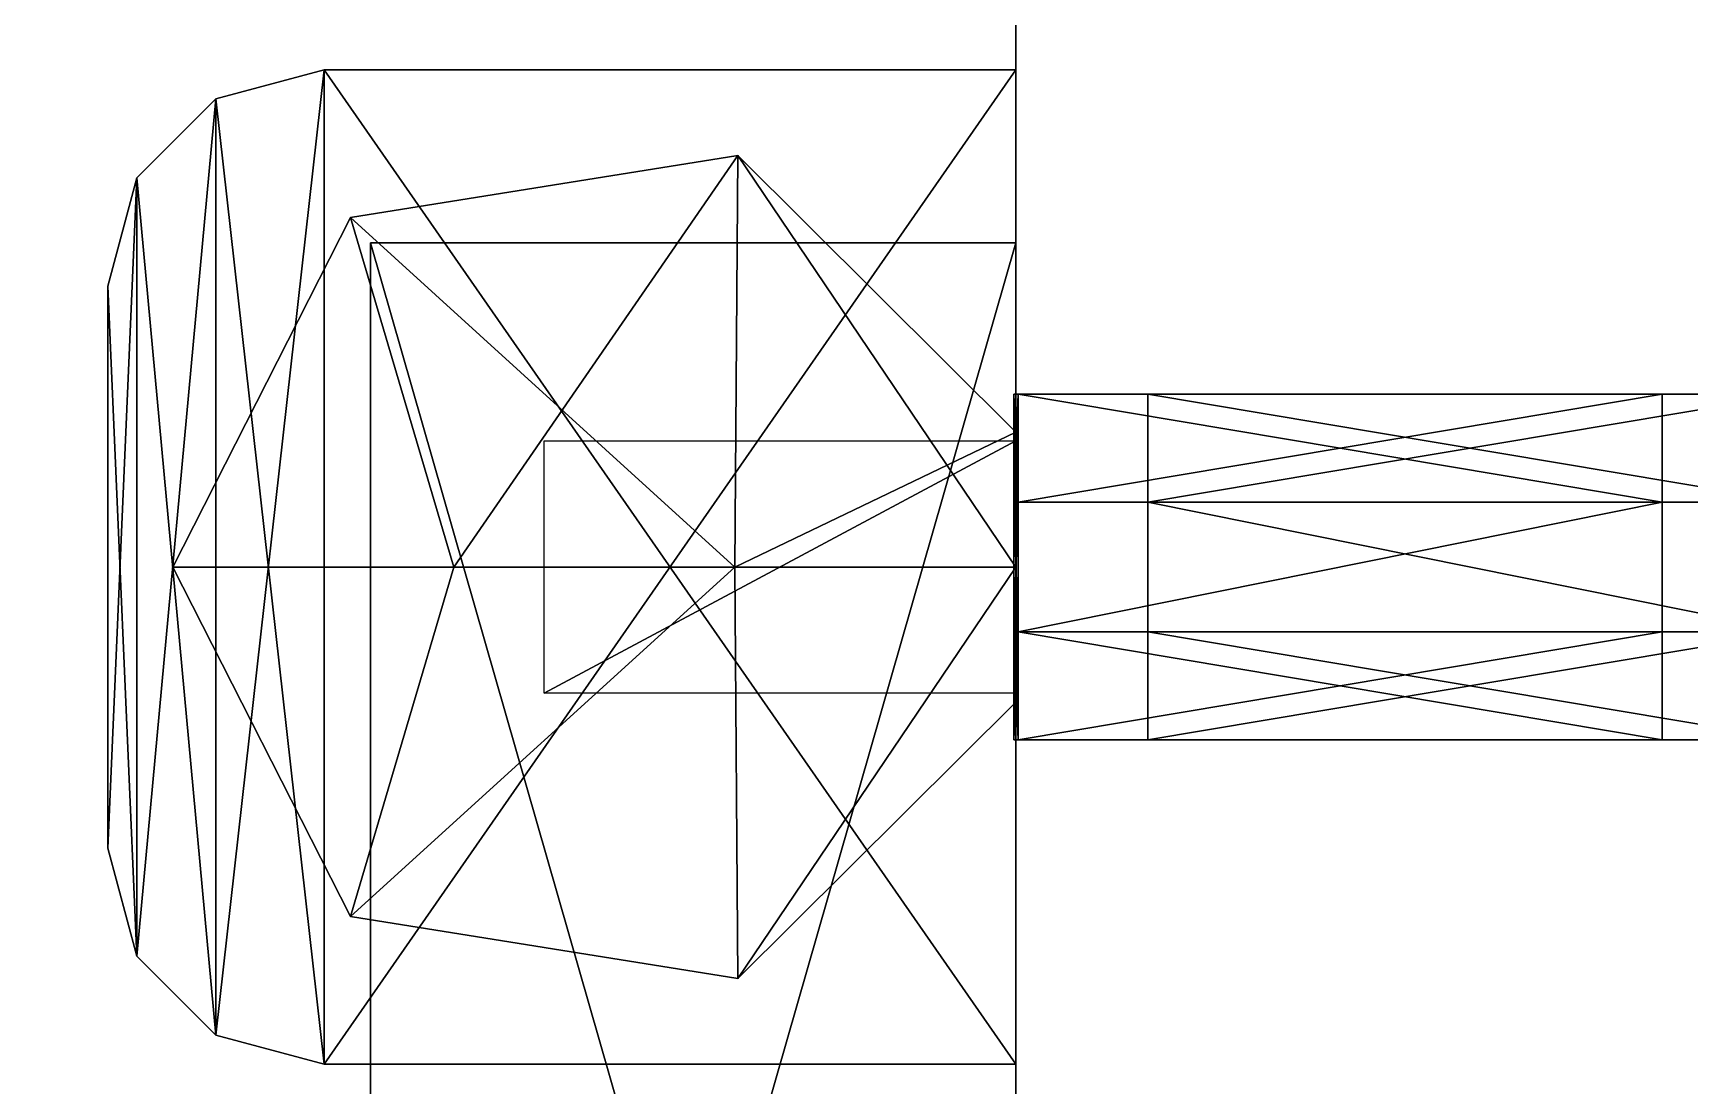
# Model space of a CAD drawing. Extents: x -100 to 4856, y -100 to 4830.
# Drawn here: x 1267.27 to 1305.59, y 4365 to 4389.35 of the extents above; entities that cross this region are included whole.
import ezdxf

# ---------------------------------------------------------------- set-up
doc = ezdxf.new("R2010")
doc.units = 0
for name, color, linetype in [('LAYER0', 7, 'CONTINUOUS'), ('LAYER755', 7, 'CONTINUOUS'), ('LAYER756', 7, 'CONTINUOUS'), ('LAYER762', 7, 'CONTINUOUS'), ('LAYER769', 253, 'CONTINUOUS'), ('LAYER771', 253, 'CONTINUOUS'), ('LAYER773', 7, 'CONTINUOUS'), ('LAYER778', 7, 'CONTINUOUS'), ('LAYER779', 254, 'CONTINUOUS'), ('LAYER787', 7, 'CONTINUOUS'), ('LAYER792', 7, 'CONTINUOUS'), ('LAYER793', 254, 'CONTINUOUS'), ('LAYER803', 254, 'CONTINUOUS'), ('LAYER817', 254, 'CONTINUOUS'), ('LAYER87', 9, 'CONTINUOUS')]:
    doc.layers.add(name, color=color, linetype=linetype)

msp = doc.modelspace()

# ---------------------------------------------------------------- linework, layer by layer
at = {"layer": 'LAYER0', "invisible_edges": 1}
for points in [[(4856, 4830, -5), (-100, -100, -5), (-100, 4830, -5), (4856, 4830, -5)], [(-100, -100, -5), (4856, 4830, -5), (4856, -100, -5), (-100, -100, -5)], [(4856, -100), (-100, 4830), (-100, -100), (4856, -100)], [(-100, 4830), (4856, -100), (4856, 4830), (-100, 4830)]]:
    msp.add_3dface(points, dxfattribs=at)
at = {"layer": 'LAYER755', "invisible_edges": 1}
for points in [[(1290, 4710, 99), (1308, 4320, 99), (1290, 4320, 99), (1290, 4710, 99)], [(1308, 4320, 99), (1290, 4710, 99), (1308, 4710, 99), (1308, 4320, 99)], [(1308, 4710, 755), (1290, 4320, 755), (1308, 4320, 755), (1308, 4710, 755)], [(1290, 4320, 755), (1308, 4710, 755), (1290, 4710, 755), (1290, 4320, 755)], [(1290, 4320, 755), (1290, 4710, 99), (1290, 4320, 99), (1290, 4320, 755)], [(1290, 4710, 99), (1290, 4320, 755), (1290, 4710, 755), (1290, 4710, 99)]]:
    msp.add_3dface(points, dxfattribs=at)
at = {"layer": 'LAYER756', "invisible_edges": 1}
for points in [[(2150, 4710, 81), (626, 4320, 81), (626, 4710, 81), (2150, 4710, 81)], [(626, 4320, 81), (2150, 4710, 81), (2150, 4320, 81), (626, 4320, 81)], [(2150, 4320, 99), (626, 4710, 99), (626, 4320, 99), (2150, 4320, 99)], [(626, 4710, 99), (2150, 4320, 99), (2150, 4710, 99), (626, 4710, 99)]]:
    msp.add_3dface(points, dxfattribs=at)
at = {"layer": 'LAYER762', "invisible_edges": 1}
for points in [[(1290, 4401, 736.5), (626, 4321, 736.5), (626, 4401, 736.5), (1290, 4401, 736.5)], [(626, 4321, 736.5), (1290, 4401, 736.5), (1290, 4321, 736.5), (626, 4321, 736.5)], [(1290, 4321, 754.5), (626, 4401, 754.5), (626, 4321, 754.5), (1290, 4321, 754.5)], [(626, 4401, 754.5), (1290, 4321, 754.5), (1290, 4401, 754.5), (626, 4401, 754.5)], [(1290, 4401, 736.5), (1290, 4321, 754.5), (1290, 4321, 736.5), (1290, 4401, 736.5)], [(1290, 4321, 754.5), (1290, 4401, 736.5), (1290, 4401, 754.5), (1290, 4321, 754.5)]]:
    msp.add_3dface(points, dxfattribs=at)
at = {"layer": 'LAYER769'}
for points in [[(1290, 4332.5, 176.2174), (1275.078, 4332.5, 176.2174), (1290, 4384.5, 176.2174), (1290, 4332.5, 176.2174)], [(1290, 4384.5, 176.2174), (1275.078, 4332.5, 176.2174), (1275.078, 4384.5, 176.2174), (1290, 4384.5, 176.2174)], [(1290, 4384.5, 176.2174), (1275.078, 4384.5, 176.2174), (1290, 4384.5, 189.7826), (1290, 4384.5, 176.2174)], [(1290, 4384.5, 189.7826), (1275.078, 4384.5, 176.2174), (1275.078, 4384.5, 189.7826), (1290, 4384.5, 189.7826)], [(1290, 4384.5, 189.7826), (1275.078, 4384.5, 189.7826), (1290, 4332.5, 189.7826), (1290, 4384.5, 189.7826)], [(1290, 4332.5, 189.7826), (1275.078, 4384.5, 189.7826), (1275.078, 4332.5, 189.7826), (1290, 4332.5, 189.7826)], [(1275.078, 4332.5, 176.2174), (1275.078, 4332.5, 189.7826), (1275.078, 4384.5, 176.2174), (1275.078, 4332.5, 176.2174)], [(1275.078, 4384.5, 176.2174), (1275.078, 4332.5, 189.7826), (1275.078, 4384.5, 189.7826), (1275.078, 4384.5, 176.2174)]]:
    msp.add_3dface(points, dxfattribs=at)
at = {"layer": 'LAYER771'}
for points in [[(1290, 4332.5, 645.2174), (1275.078, 4332.5, 645.2174), (1290, 4384.5, 645.2174), (1290, 4332.5, 645.2174)], [(1290, 4384.5, 645.2174), (1275.078, 4332.5, 645.2174), (1275.078, 4384.5, 645.2174), (1290, 4384.5, 645.2174)], [(1290, 4384.5, 645.2174), (1275.078, 4384.5, 645.2174), (1290, 4384.5, 658.7826), (1290, 4384.5, 645.2174)], [(1290, 4384.5, 658.7826), (1275.078, 4384.5, 645.2174), (1275.078, 4384.5, 658.7826), (1290, 4384.5, 658.7826)], [(1290, 4384.5, 658.7826), (1275.078, 4384.5, 658.7826), (1290, 4332.5, 658.7826), (1290, 4384.5, 658.7826)], [(1290, 4332.5, 658.7826), (1275.078, 4384.5, 658.7826), (1275.078, 4332.5, 658.7826), (1290, 4332.5, 658.7826)], [(1275.078, 4332.5, 645.2174), (1275.078, 4332.5, 658.7826), (1275.078, 4384.5, 645.2174), (1275.078, 4332.5, 645.2174)], [(1275.078, 4384.5, 645.2174), (1275.078, 4332.5, 658.7826), (1275.078, 4384.5, 658.7826), (1275.078, 4384.5, 645.2174)]]:
    msp.add_3dface(points, dxfattribs=at)
at = {"layer": 'LAYER773', "invisible_edges": 1}
for points in [[(626, 4685.4, 535), (1290, 4340, 535), (1290, 4685.4, 535), (626, 4685.4, 535)], [(1290, 4340, 535), (626, 4685.4, 535), (626, 4340, 535), (1290, 4340, 535)], [(626, 4340, 517), (1290, 4685.4, 517), (1290, 4340, 517), (626, 4340, 517)], [(1290, 4685.4, 517), (626, 4340, 517), (626, 4685.4, 517), (1290, 4685.4, 517)], [(1290, 4685.4, 517), (1290, 4340, 535), (1290, 4340, 517), (1290, 4685.4, 517)], [(1290, 4340, 535), (1290, 4685.4, 517), (1290, 4685.4, 535), (1290, 4340, 535)]]:
    msp.add_3dface(points, dxfattribs=at)
at = {"layer": 'LAYER778'}
for points in [[(1271.5, 4387.83, 517), (1274, 4388.5, 517), (1271.5, 4387.83, 515.01), (1271.5, 4387.83, 517)], [(1271.5, 4387.83, 515.01), (1274, 4388.5, 517), (1274, 4388.5, 515.01), (1271.5, 4387.83, 515.01)], [(1274, 4365.5, 515.01), (1271.5, 4387.83, 515.01), (1274, 4388.5, 515.01), (1274, 4365.5, 515.01)], [(1271.5, 4387.83, 517), (1274, 4365.5, 517), (1274, 4388.5, 517), (1271.5, 4387.83, 517)], [(1274, 4365.5, 515.01), (1274, 4388.5, 515.01), (1271.5, 4366.17, 515.01), (1274, 4365.5, 515.01)], [(1271.5, 4366.17, 515.01), (1274, 4388.5, 515.01), (1271.5, 4387.83, 515.01), (1271.5, 4366.17, 515.01)], [(1274, 4365.5, 517), (1274, 4388.5, 517), (1271.5, 4366.17, 517), (1274, 4365.5, 517)], [(1271.5, 4366.17, 517), (1274, 4388.5, 517), (1271.5, 4387.83, 517), (1271.5, 4366.17, 517)], [(1271.5, 4387.83, 515.01), (1271.5, 4387.83, 517), (1274, 4388.5, 515.01), (1271.5, 4387.83, 515.01)], [(1274, 4388.5, 515.01), (1271.5, 4387.83, 517), (1274, 4388.5, 517), (1274, 4388.5, 515.01)], [(1290, 4365.5, 515.01), (1274, 4365.5, 515.01), (1290, 4388.5, 515.01), (1290, 4365.5, 515.01)], [(1290, 4388.5, 515.01), (1274, 4365.5, 515.01), (1274, 4388.5, 515.01), (1290, 4388.5, 515.01)], [(1290, 4365.5, 517), (1274, 4365.5, 517), (1290, 4388.5, 517), (1290, 4365.5, 517)], [(1290, 4388.5, 517), (1274, 4365.5, 517), (1274, 4388.5, 517), (1290, 4388.5, 517)], [(1274, 4388.5, 515.01), (1290, 4388.5, 515.01), (1274, 4388.5, 517), (1274, 4388.5, 515.01)], [(1274, 4388.5, 517), (1290, 4388.5, 515.01), (1290, 4388.5, 517), (1274, 4388.5, 517)], [(1274, 4388.5, 515.01), (1290, 4388.5, 515.01), (1274, 4365.5, 515.01), (1274, 4388.5, 515.01)], [(1274, 4365.5, 515.01), (1290, 4388.5, 515.01), (1290, 4365.5, 515.01), (1274, 4365.5, 515.01)], [(1274, 4388.5, 515.01), (1274, 4388.5, 517), (1290, 4388.5, 515.01), (1274, 4388.5, 515.01)], [(1290, 4388.5, 515.01), (1274, 4388.5, 517), (1290, 4388.5, 517), (1290, 4388.5, 515.01)], [(1274, 4365.5, 517), (1290, 4365.5, 517), (1274, 4388.5, 517), (1274, 4365.5, 517)], [(1274, 4388.5, 517), (1290, 4365.5, 517), (1290, 4388.5, 517), (1274, 4388.5, 517)], [(1290, 4388.5, 515.01), (1290, 4388.5, 517), (1290, 4365.5, 515.01), (1290, 4388.5, 515.01)], [(1290, 4365.5, 515.01), (1290, 4388.5, 517), (1290, 4365.5, 517), (1290, 4365.5, 515.01)], [(1290, 4365.5, 515.01), (1290, 4365.5, 517), (1290, 4388.5, 515.01), (1290, 4365.5, 515.01)], [(1290, 4388.5, 515.01), (1290, 4365.5, 517), (1290, 4388.5, 517), (1290, 4388.5, 515.01)], [(1269.67, 4386, 517), (1271.5, 4387.83, 517), (1269.67, 4386, 515.01), (1269.67, 4386, 517)], [(1269.67, 4386, 515.01), (1271.5, 4387.83, 517), (1271.5, 4387.83, 515.01), (1269.67, 4386, 515.01)], [(1269.67, 4386, 515.01), (1271.5, 4387.83, 515.01), (1269.67, 4368, 515.01), (1269.67, 4386, 515.01)], [(1269.67, 4368, 515.01), (1271.5, 4387.83, 515.01), (1271.5, 4366.17, 515.01), (1269.67, 4368, 515.01)], [(1269.67, 4386, 517), (1271.5, 4366.17, 517), (1271.5, 4387.83, 517), (1269.67, 4386, 517)], [(1271.5, 4366.17, 515.01), (1271.5, 4387.83, 515.01), (1269.67, 4368, 515.01), (1271.5, 4366.17, 515.01)], [(1269.67, 4368, 515.01), (1271.5, 4387.83, 515.01), (1269.67, 4386, 515.01), (1269.67, 4368, 515.01)], [(1271.5, 4366.17, 517), (1271.5, 4387.83, 517), (1269.67, 4368, 517), (1271.5, 4366.17, 517)], [(1269.67, 4368, 517), (1271.5, 4387.83, 517), (1269.67, 4386, 517), (1269.67, 4368, 517)], [(1269.67, 4386, 515.01), (1269.67, 4386, 517), (1271.5, 4387.83, 515.01), (1269.67, 4386, 515.01)], [(1271.5, 4387.83, 515.01), (1269.67, 4386, 517), (1271.5, 4387.83, 517), (1271.5, 4387.83, 515.01)], [(1271.5, 4366.17, 515.01), (1271.5, 4387.83, 515.01), (1274, 4365.5, 515.01), (1271.5, 4366.17, 515.01)], [(1271.5, 4366.17, 517), (1274, 4365.5, 517), (1271.5, 4387.83, 517), (1271.5, 4366.17, 517)], [(1274.613, 4385.083, 531), (1277, 4377, 531), (1283.569, 4386.518, 531), (1274.613, 4385.083, 531)], [(1274.613, 4385.083, 531), (1283.569, 4386.518, 531), (1274.613, 4385.083, 517), (1274.613, 4385.083, 531)], [(1274.613, 4385.083, 517), (1283.569, 4386.518, 531), (1283.569, 4386.518, 517), (1274.613, 4385.083, 517)], [(1283.569, 4386.518, 517), (1283.569, 4386.518, 531), (1274.613, 4385.083, 517), (1283.569, 4386.518, 517)], [(1274.613, 4385.083, 517), (1283.569, 4386.518, 531), (1274.613, 4385.083, 531), (1274.613, 4385.083, 517)], [(1283.5, 4377, 531), (1274.613, 4385.083, 531), (1283.569, 4386.518, 531), (1283.5, 4377, 531)], [(1283.569, 4386.518, 531), (1277, 4377, 531), (1283.5, 4377, 531), (1283.569, 4386.518, 531)], [(1283.569, 4386.518, 531), (1283.5, 4377, 531), (1290, 4380.123, 531), (1283.569, 4386.518, 531)], [(1283.5, 4377, 531), (1283.569, 4386.518, 531), (1290, 4377, 531), (1283.5, 4377, 531)], [(1283.569, 4386.518, 531), (1290, 4380.123, 531), (1283.569, 4386.518, 517), (1283.569, 4386.518, 531)], [(1283.569, 4386.518, 517), (1290, 4380.123, 531), (1290, 4380.123, 517), (1283.569, 4386.518, 517)], [(1290, 4380.123, 517), (1290, 4380.123, 531), (1283.569, 4386.518, 517), (1290, 4380.123, 517)], [(1283.569, 4386.518, 517), (1290, 4380.123, 531), (1283.569, 4386.518, 531), (1283.569, 4386.518, 517)], [(1290, 4377, 531), (1283.569, 4386.518, 531), (1290, 4380.123, 531), (1290, 4377, 531)], [(1269, 4383.5, 517), (1269.67, 4386, 517), (1269, 4383.5, 515.01), (1269, 4383.5, 517)], [(1269, 4383.5, 515.01), (1269.67, 4386, 517), (1269.67, 4386, 515.01), (1269, 4383.5, 515.01)], [(1269, 4383.5, 515.01), (1269.67, 4386, 515.01), (1269, 4370.5, 515.01), (1269, 4383.5, 515.01)], [(1269, 4370.5, 515.01), (1269.67, 4386, 515.01), (1269.67, 4368, 515.01), (1269, 4370.5, 515.01)], [(1269, 4383.5, 517), (1269.67, 4368, 517), (1269.67, 4386, 517), (1269, 4383.5, 517)], [(1269.67, 4368, 515.01), (1269.67, 4386, 515.01), (1269, 4370.5, 515.01), (1269.67, 4368, 515.01)], [(1269, 4370.5, 515.01), (1269.67, 4386, 515.01), (1269, 4383.5, 515.01), (1269, 4370.5, 515.01)], [(1269.67, 4368, 517), (1269.67, 4386, 517), (1269, 4370.5, 517), (1269.67, 4368, 517)], [(1269, 4370.5, 517), (1269.67, 4386, 517), (1269, 4383.5, 517), (1269, 4370.5, 517)], [(1269, 4383.5, 515.01), (1269, 4383.5, 517), (1269.67, 4386, 515.01), (1269, 4383.5, 515.01)], [(1269.67, 4386, 515.01), (1269, 4383.5, 517), (1269.67, 4386, 517), (1269.67, 4386, 515.01)], [(1269.67, 4368, 517), (1271.5, 4366.17, 517), (1269.67, 4386, 517), (1269.67, 4368, 517)], [(1270.5, 4377, 531), (1277, 4377, 531), (1274.613, 4385.083, 531), (1270.5, 4377, 531)], [(1270.5, 4377, 531), (1274.613, 4385.083, 531), (1270.5, 4377, 517), (1270.5, 4377, 531)], [(1270.5, 4377, 517), (1274.613, 4385.083, 531), (1274.613, 4385.083, 517), (1270.5, 4377, 517)], [(1274.613, 4385.083, 517), (1274.613, 4385.083, 531), (1270.5, 4377, 517), (1274.613, 4385.083, 517)], [(1270.5, 4377, 517), (1274.613, 4385.083, 531), (1270.5, 4377, 531), (1270.5, 4377, 517)], [(1277, 4377, 531), (1270.5, 4377, 531), (1274.613, 4385.083, 531), (1277, 4377, 531)], [(1277, 4377, 531), (1274.613, 4385.083, 531), (1283.5, 4377, 531), (1277, 4377, 531)], [(1269, 4370.5, 517), (1269, 4370.5, 515.01), (1269, 4383.5, 517), (1269, 4370.5, 517)], [(1269, 4383.5, 517), (1269, 4370.5, 515.01), (1269, 4383.5, 515.01), (1269, 4383.5, 517)], [(1269, 4370.5, 515.01), (1269, 4370.5, 517), (1269, 4383.5, 515.01), (1269, 4370.5, 515.01)], [(1269, 4383.5, 515.01), (1269, 4370.5, 517), (1269, 4383.5, 517), (1269, 4383.5, 515.01)], [(1269, 4370.5, 517), (1269.67, 4368, 517), (1269, 4383.5, 517), (1269, 4370.5, 517)], [(1290, 4380.123, 531), (1283.5, 4377, 531), (1290, 4377, 531), (1290, 4380.123, 531)], [(1290, 4373.877, 517), (1290, 4380.123, 517), (1290, 4373.877, 531), (1290, 4373.877, 517)], [(1290, 4373.877, 531), (1290, 4380.123, 517), (1290, 4380.123, 531), (1290, 4373.877, 531)], [(1290, 4373.877, 517), (1290, 4373.877, 531), (1290, 4380.123, 517), (1290, 4373.877, 517)], [(1290, 4380.123, 517), (1290, 4373.877, 531), (1290, 4380.123, 531), (1290, 4380.123, 517)], [(1279.092, 4379.92, 515), (1290, 4379.92, 515), (1279.092, 4374.08, 515), (1279.092, 4379.92, 515)], [(1279.092, 4374.08, 515), (1290, 4379.92, 515), (1290, 4374.08, 515), (1279.092, 4374.08, 515)], [(1270.5, 4377, 531), (1274.613, 4368.917, 531), (1277, 4377, 531), (1270.5, 4377, 531)], [(1270.5, 4377, 517), (1274.613, 4368.917, 517), (1270.5, 4377, 531), (1270.5, 4377, 517)], [(1270.5, 4377, 531), (1274.613, 4368.917, 517), (1274.613, 4368.917, 531), (1270.5, 4377, 531)], [(1270.5, 4377, 517), (1270.5, 4377, 531), (1274.613, 4368.917, 517), (1270.5, 4377, 517)], [(1274.613, 4368.917, 517), (1270.5, 4377, 531), (1274.613, 4368.917, 531), (1274.613, 4368.917, 517)], [(1277, 4377, 531), (1270.5, 4377, 531), (1274.613, 4368.917, 531), (1277, 4377, 531)], [(1277, 4377, 531), (1274.613, 4368.917, 531), (1283.5, 4377, 531), (1277, 4377, 531)], [(1283.5, 4377, 531), (1274.613, 4368.917, 531), (1283.569, 4367.482, 531), (1283.5, 4377, 531)], [(1277, 4377, 531), (1274.613, 4368.917, 531), (1283.5, 4377, 531), (1277, 4377, 531)], [(1283.5, 4377, 531), (1274.613, 4368.917, 531), (1283.569, 4367.482, 531), (1283.5, 4377, 531)], [(1283.5, 4377, 531), (1283.569, 4367.482, 531), (1290, 4377, 531), (1283.5, 4377, 531)], [(1283.5, 4377, 531), (1283.569, 4367.482, 531), (1290, 4377, 531), (1283.5, 4377, 531)], [(1290, 4377, 531), (1283.569, 4367.482, 531), (1290, 4373.877, 531), (1290, 4377, 531)], [(1290, 4377, 531), (1283.569, 4367.482, 531), (1290, 4373.877, 531), (1290, 4377, 531)], [(1290, 4373.877, 517), (1290, 4373.877, 531), (1283.569, 4367.482, 517), (1290, 4373.877, 517)], [(1283.569, 4367.482, 517), (1290, 4373.877, 531), (1283.569, 4367.482, 531), (1283.569, 4367.482, 517)], [(1283.569, 4367.482, 517), (1283.569, 4367.482, 531), (1290, 4373.877, 517), (1283.569, 4367.482, 517)], [(1290, 4373.877, 517), (1283.569, 4367.482, 531), (1290, 4373.877, 531), (1290, 4373.877, 517)], [(1269, 4370.5, 515.01), (1269.67, 4368, 515.01), (1269, 4370.5, 517), (1269, 4370.5, 515.01)], [(1269, 4370.5, 517), (1269.67, 4368, 515.01), (1269.67, 4368, 517), (1269, 4370.5, 517)], [(1269, 4370.5, 515.01), (1269, 4370.5, 517), (1269.67, 4368, 515.01), (1269, 4370.5, 515.01)], [(1269.67, 4368, 515.01), (1269, 4370.5, 517), (1269.67, 4368, 517), (1269.67, 4368, 515.01)], [(1274.613, 4368.917, 517), (1283.569, 4367.482, 517), (1274.613, 4368.917, 531), (1274.613, 4368.917, 517)], [(1274.613, 4368.917, 531), (1283.569, 4367.482, 517), (1283.569, 4367.482, 531), (1274.613, 4368.917, 531)], [(1274.613, 4368.917, 517), (1274.613, 4368.917, 531), (1283.569, 4367.482, 517), (1274.613, 4368.917, 517)], [(1283.569, 4367.482, 517), (1274.613, 4368.917, 531), (1283.569, 4367.482, 531), (1283.569, 4367.482, 517)], [(1269.67, 4368, 515.01), (1271.5, 4366.17, 515.01), (1269.67, 4368, 517), (1269.67, 4368, 515.01)], [(1269.67, 4368, 517), (1271.5, 4366.17, 515.01), (1271.5, 4366.17, 517), (1269.67, 4368, 517)], [(1269.67, 4368, 515.01), (1269.67, 4368, 517), (1271.5, 4366.17, 515.01), (1269.67, 4368, 515.01)], [(1271.5, 4366.17, 515.01), (1269.67, 4368, 517), (1271.5, 4366.17, 517), (1271.5, 4366.17, 515.01)], [(1271.5, 4366.17, 515.01), (1274, 4365.5, 515.01), (1271.5, 4366.17, 517), (1271.5, 4366.17, 515.01)], [(1271.5, 4366.17, 517), (1274, 4365.5, 515.01), (1274, 4365.5, 517), (1271.5, 4366.17, 517)], [(1271.5, 4366.17, 515.01), (1271.5, 4366.17, 517), (1274, 4365.5, 515.01), (1271.5, 4366.17, 515.01)], [(1274, 4365.5, 515.01), (1271.5, 4366.17, 517), (1274, 4365.5, 517), (1274, 4365.5, 515.01)], [(1290, 4365.5, 515.01), (1290, 4365.5, 517), (1274, 4365.5, 515.01), (1290, 4365.5, 515.01)], [(1274, 4365.5, 515.01), (1290, 4365.5, 517), (1274, 4365.5, 517), (1274, 4365.5, 515.01)], [(1274, 4365.5, 517), (1274, 4365.5, 515.01), (1290, 4365.5, 517), (1274, 4365.5, 517)], [(1290, 4365.5, 517), (1274, 4365.5, 515.01), (1290, 4365.5, 515.01), (1290, 4365.5, 517)]]:
    msp.add_3dface(points, dxfattribs=at)
at = {"layer": 'LAYER779'}
for points in [[(1290.05, 4378.5, 525.8301), (1290.05, 4381, 522.5), (1289.95, 4378.5, 525.8301), (1290.05, 4378.5, 525.8301)], [(1289.95, 4378.5, 525.8301), (1290.05, 4381, 522.5), (1289.95, 4381, 522.5), (1289.95, 4378.5, 525.8301)], [(1290.05, 4381, 522.5), (1290.05, 4378.5, 519.1699), (1289.95, 4381, 522.5), (1290.05, 4381, 522.5)], [(1289.95, 4381, 522.5), (1290.05, 4378.5, 519.1699), (1289.95, 4378.5, 519.1699), (1289.95, 4381, 522.5)], [(1289.95, 4381, 526.5), (1289.95, 4381, 518.5), (1289.95, 4373, 526.5), (1289.95, 4381, 526.5)], [(1289.95, 4373, 526.5), (1289.95, 4381, 518.5), (1289.95, 4373, 518.5), (1289.95, 4373, 526.5)], [(1290.05, 4373, 518.5), (1289.95, 4373, 518.5), (1290.05, 4381, 518.5), (1290.05, 4373, 518.5)], [(1290.05, 4381, 518.5), (1289.95, 4373, 518.5), (1289.95, 4381, 518.5), (1290.05, 4381, 518.5)], [(1290.05, 4381, 526.5), (1289.95, 4381, 526.5), (1290.05, 4373, 526.5), (1290.05, 4381, 526.5)], [(1290.05, 4373, 526.5), (1289.95, 4381, 526.5), (1289.95, 4373, 526.5), (1290.05, 4373, 526.5)], [(1289.95, 4381, 518.5), (1289.95, 4381, 526.5), (1290.05, 4381, 518.5), (1289.95, 4381, 518.5)], [(1290.05, 4381, 518.5), (1289.95, 4381, 526.5), (1290.05, 4381, 526.5), (1290.05, 4381, 518.5)], [(1304.95, 4378.5, 525.8301), (1304.95, 4381, 522.5), (1290.05, 4378.5, 525.8301), (1304.95, 4378.5, 525.8301)], [(1290.05, 4378.5, 525.8301), (1304.95, 4381, 522.5), (1290.05, 4381, 522.5), (1290.05, 4378.5, 525.8301)], [(1304.95, 4381, 522.5), (1304.95, 4378.5, 519.1699), (1290.05, 4381, 522.5), (1304.95, 4381, 522.5)], [(1290.05, 4381, 522.5), (1304.95, 4378.5, 519.1699), (1290.05, 4378.5, 519.1699), (1290.05, 4381, 522.5)], [(1290.05, 4373, 526.5), (1290.05, 4373, 518.5), (1290.05, 4381, 526.5), (1290.05, 4373, 526.5)], [(1290.05, 4381, 526.5), (1290.05, 4373, 518.5), (1290.05, 4381, 518.5), (1290.05, 4381, 526.5)], [(1304.95, 4378.5, 525.8301), (1304.95, 4373, 522.5), (1304.95, 4381, 522.5), (1304.95, 4378.5, 525.8301)], [(1304.95, 4373, 522.5), (1304.95, 4375.5, 519.1699), (1304.95, 4381, 522.5), (1304.95, 4373, 522.5)], [(1304.95, 4381, 522.5), (1304.95, 4375.5, 519.1699), (1304.95, 4378.5, 519.1699), (1304.95, 4381, 522.5)], [(1289.95, 4375.5, 525.8301), (1290.05, 4375.5, 525.8301), (1289.95, 4378.5, 525.8301), (1289.95, 4375.5, 525.8301)], [(1289.95, 4378.5, 525.8301), (1290.05, 4375.5, 525.8301), (1290.05, 4378.5, 525.8301), (1289.95, 4378.5, 525.8301)], [(1290.05, 4375.5, 519.1699), (1289.95, 4375.5, 519.1699), (1290.05, 4378.5, 519.1699), (1290.05, 4375.5, 519.1699)], [(1290.05, 4378.5, 519.1699), (1289.95, 4375.5, 519.1699), (1289.95, 4378.5, 519.1699), (1290.05, 4378.5, 519.1699)], [(1290.05, 4378.5, 525.8301), (1290.05, 4375.5, 525.8301), (1304.95, 4378.5, 525.8301), (1290.05, 4378.5, 525.8301)], [(1304.95, 4378.5, 525.8301), (1290.05, 4375.5, 525.8301), (1304.95, 4375.5, 525.8301), (1304.95, 4378.5, 525.8301)], [(1304.95, 4375.5, 519.1699), (1290.05, 4375.5, 519.1699), (1304.95, 4378.5, 519.1699), (1304.95, 4375.5, 519.1699)], [(1304.95, 4378.5, 519.1699), (1290.05, 4375.5, 519.1699), (1290.05, 4378.5, 519.1699), (1304.95, 4378.5, 519.1699)], [(1304.95, 4375.5, 525.8301), (1304.95, 4373, 522.5), (1304.95, 4378.5, 525.8301), (1304.95, 4375.5, 525.8301)], [(1289.95, 4375.5, 525.8301), (1289.95, 4373, 522.5), (1290.05, 4375.5, 525.8301), (1289.95, 4375.5, 525.8301)], [(1290.05, 4375.5, 525.8301), (1289.95, 4373, 522.5), (1290.05, 4373, 522.5), (1290.05, 4375.5, 525.8301)], [(1289.95, 4373, 522.5), (1289.95, 4375.5, 519.1699), (1290.05, 4373, 522.5), (1289.95, 4373, 522.5)], [(1290.05, 4373, 522.5), (1289.95, 4375.5, 519.1699), (1290.05, 4375.5, 519.1699), (1290.05, 4373, 522.5)], [(1290.05, 4375.5, 525.8301), (1290.05, 4373, 522.5), (1304.95, 4375.5, 525.8301), (1290.05, 4375.5, 525.8301)], [(1304.95, 4375.5, 525.8301), (1290.05, 4373, 522.5), (1304.95, 4373, 522.5), (1304.95, 4375.5, 525.8301)], [(1290.05, 4373, 522.5), (1290.05, 4375.5, 519.1699), (1304.95, 4373, 522.5), (1290.05, 4373, 522.5)], [(1304.95, 4373, 522.5), (1290.05, 4375.5, 519.1699), (1304.95, 4375.5, 519.1699), (1304.95, 4373, 522.5)], [(1289.95, 4373, 526.5), (1289.95, 4373, 518.5), (1290.05, 4373, 526.5), (1289.95, 4373, 526.5)], [(1290.05, 4373, 526.5), (1289.95, 4373, 518.5), (1290.05, 4373, 518.5), (1290.05, 4373, 526.5)]]:
    msp.add_3dface(points, dxfattribs=at)
at = {"layer": 'LAYER787', "invisible_edges": 1}
for points in [[(626, 4685.4, 317), (1290, 4340, 317), (1290, 4685.4, 317), (626, 4685.4, 317)], [(1290, 4340, 317), (626, 4685.4, 317), (626, 4340, 317), (1290, 4340, 317)], [(626, 4340, 299), (1290, 4685.4, 299), (1290, 4340, 299), (626, 4340, 299)], [(1290, 4685.4, 299), (626, 4340, 299), (626, 4685.4, 299), (1290, 4685.4, 299)], [(1290, 4685.4, 299), (1290, 4340, 317), (1290, 4340, 299), (1290, 4685.4, 299)], [(1290, 4340, 317), (1290, 4685.4, 299), (1290, 4685.4, 317), (1290, 4340, 317)]]:
    msp.add_3dface(points, dxfattribs=at)
at = {"layer": 'LAYER792'}
for points in [[(1271.5, 4387.83, 299), (1274, 4388.5, 299), (1271.5, 4387.83, 297.01), (1271.5, 4387.83, 299)], [(1271.5, 4387.83, 297.01), (1274, 4388.5, 299), (1274, 4388.5, 297.01), (1271.5, 4387.83, 297.01)], [(1274, 4365.5, 297.01), (1271.5, 4387.83, 297.01), (1274, 4388.5, 297.01), (1274, 4365.5, 297.01)], [(1271.5, 4387.83, 299), (1274, 4365.5, 299), (1274, 4388.5, 299), (1271.5, 4387.83, 299)], [(1274, 4365.5, 297.01), (1274, 4388.5, 297.01), (1271.5, 4366.17, 297.01), (1274, 4365.5, 297.01)], [(1271.5, 4366.17, 297.01), (1274, 4388.5, 297.01), (1271.5, 4387.83, 297.01), (1271.5, 4366.17, 297.01)], [(1274, 4365.5, 299), (1274, 4388.5, 299), (1271.5, 4366.17, 299), (1274, 4365.5, 299)], [(1271.5, 4366.17, 299), (1274, 4388.5, 299), (1271.5, 4387.83, 299), (1271.5, 4366.17, 299)], [(1271.5, 4387.83, 297.01), (1271.5, 4387.83, 299), (1274, 4388.5, 297.01), (1271.5, 4387.83, 297.01)], [(1274, 4388.5, 297.01), (1271.5, 4387.83, 299), (1274, 4388.5, 299), (1274, 4388.5, 297.01)], [(1290, 4365.5, 297.01), (1274, 4365.5, 297.01), (1290, 4388.5, 297.01), (1290, 4365.5, 297.01)], [(1290, 4388.5, 297.01), (1274, 4365.5, 297.01), (1274, 4388.5, 297.01), (1290, 4388.5, 297.01)], [(1290, 4365.5, 299), (1274, 4365.5, 299), (1290, 4388.5, 299), (1290, 4365.5, 299)], [(1290, 4388.5, 299), (1274, 4365.5, 299), (1274, 4388.5, 299), (1290, 4388.5, 299)], [(1274, 4388.5, 297.01), (1290, 4388.5, 297.01), (1274, 4388.5, 299), (1274, 4388.5, 297.01)], [(1274, 4388.5, 299), (1290, 4388.5, 297.01), (1290, 4388.5, 299), (1274, 4388.5, 299)], [(1274, 4388.5, 297.01), (1290, 4388.5, 297.01), (1274, 4365.5, 297.01), (1274, 4388.5, 297.01)], [(1274, 4365.5, 297.01), (1290, 4388.5, 297.01), (1290, 4365.5, 297.01), (1274, 4365.5, 297.01)], [(1274, 4388.5, 297.01), (1274, 4388.5, 299), (1290, 4388.5, 297.01), (1274, 4388.5, 297.01)], [(1290, 4388.5, 297.01), (1274, 4388.5, 299), (1290, 4388.5, 299), (1290, 4388.5, 297.01)], [(1274, 4365.5, 299), (1290, 4365.5, 299), (1274, 4388.5, 299), (1274, 4365.5, 299)], [(1274, 4388.5, 299), (1290, 4365.5, 299), (1290, 4388.5, 299), (1274, 4388.5, 299)], [(1290, 4388.5, 297.01), (1290, 4388.5, 299), (1290, 4365.5, 297.01), (1290, 4388.5, 297.01)], [(1290, 4365.5, 297.01), (1290, 4388.5, 299), (1290, 4365.5, 299), (1290, 4365.5, 297.01)], [(1290, 4365.5, 297.01), (1290, 4365.5, 299), (1290, 4388.5, 297.01), (1290, 4365.5, 297.01)], [(1290, 4388.5, 297.01), (1290, 4365.5, 299), (1290, 4388.5, 299), (1290, 4388.5, 297.01)], [(1269.67, 4386, 299), (1271.5, 4387.83, 299), (1269.67, 4386, 297.01), (1269.67, 4386, 299)], [(1269.67, 4386, 297.01), (1271.5, 4387.83, 299), (1271.5, 4387.83, 297.01), (1269.67, 4386, 297.01)], [(1269.67, 4386, 297.01), (1271.5, 4387.83, 297.01), (1269.67, 4368, 297.01), (1269.67, 4386, 297.01)], [(1269.67, 4368, 297.01), (1271.5, 4387.83, 297.01), (1271.5, 4366.17, 297.01), (1269.67, 4368, 297.01)], [(1269.67, 4386, 299), (1271.5, 4366.17, 299), (1271.5, 4387.83, 299), (1269.67, 4386, 299)], [(1271.5, 4366.17, 297.01), (1271.5, 4387.83, 297.01), (1269.67, 4368, 297.01), (1271.5, 4366.17, 297.01)], [(1269.67, 4368, 297.01), (1271.5, 4387.83, 297.01), (1269.67, 4386, 297.01), (1269.67, 4368, 297.01)], [(1271.5, 4366.17, 299), (1271.5, 4387.83, 299), (1269.67, 4368, 299), (1271.5, 4366.17, 299)], [(1269.67, 4368, 299), (1271.5, 4387.83, 299), (1269.67, 4386, 299), (1269.67, 4368, 299)], [(1269.67, 4386, 297.01), (1269.67, 4386, 299), (1271.5, 4387.83, 297.01), (1269.67, 4386, 297.01)], [(1271.5, 4387.83, 297.01), (1269.67, 4386, 299), (1271.5, 4387.83, 299), (1271.5, 4387.83, 297.01)], [(1271.5, 4366.17, 297.01), (1271.5, 4387.83, 297.01), (1274, 4365.5, 297.01), (1271.5, 4366.17, 297.01)], [(1271.5, 4366.17, 299), (1274, 4365.5, 299), (1271.5, 4387.83, 299), (1271.5, 4366.17, 299)], [(1274.613, 4385.083, 313), (1277, 4377, 313), (1283.569, 4386.518, 313), (1274.613, 4385.083, 313)], [(1274.613, 4385.083, 313), (1283.569, 4386.518, 313), (1274.613, 4385.083, 299), (1274.613, 4385.083, 313)], [(1274.613, 4385.083, 299), (1283.569, 4386.518, 313), (1283.569, 4386.518, 299), (1274.613, 4385.083, 299)], [(1283.569, 4386.518, 299), (1283.569, 4386.518, 313), (1274.613, 4385.083, 299), (1283.569, 4386.518, 299)], [(1274.613, 4385.083, 299), (1283.569, 4386.518, 313), (1274.613, 4385.083, 313), (1274.613, 4385.083, 299)], [(1283.5, 4377, 313), (1274.613, 4385.083, 313), (1283.569, 4386.518, 313), (1283.5, 4377, 313)], [(1283.569, 4386.518, 313), (1277, 4377, 313), (1283.5, 4377, 313), (1283.569, 4386.518, 313)], [(1283.569, 4386.518, 313), (1283.5, 4377, 313), (1290, 4380.123, 313), (1283.569, 4386.518, 313)], [(1283.5, 4377, 313), (1283.569, 4386.518, 313), (1290, 4377, 313), (1283.5, 4377, 313)], [(1283.569, 4386.518, 313), (1290, 4380.123, 313), (1283.569, 4386.518, 299), (1283.569, 4386.518, 313)], [(1283.569, 4386.518, 299), (1290, 4380.123, 313), (1290, 4380.123, 299), (1283.569, 4386.518, 299)], [(1290, 4380.123, 299), (1290, 4380.123, 313), (1283.569, 4386.518, 299), (1290, 4380.123, 299)], [(1283.569, 4386.518, 299), (1290, 4380.123, 313), (1283.569, 4386.518, 313), (1283.569, 4386.518, 299)], [(1290, 4377, 313), (1283.569, 4386.518, 313), (1290, 4380.123, 313), (1290, 4377, 313)], [(1269, 4383.5, 299), (1269.67, 4386, 299), (1269, 4383.5, 297.01), (1269, 4383.5, 299)], [(1269, 4383.5, 297.01), (1269.67, 4386, 299), (1269.67, 4386, 297.01), (1269, 4383.5, 297.01)], [(1269, 4383.5, 297.01), (1269.67, 4386, 297.01), (1269, 4370.5, 297.01), (1269, 4383.5, 297.01)], [(1269, 4370.5, 297.01), (1269.67, 4386, 297.01), (1269.67, 4368, 297.01), (1269, 4370.5, 297.01)], [(1269, 4383.5, 299), (1269.67, 4368, 299), (1269.67, 4386, 299), (1269, 4383.5, 299)], [(1269.67, 4368, 297.01), (1269.67, 4386, 297.01), (1269, 4370.5, 297.01), (1269.67, 4368, 297.01)], [(1269, 4370.5, 297.01), (1269.67, 4386, 297.01), (1269, 4383.5, 297.01), (1269, 4370.5, 297.01)], [(1269.67, 4368, 299), (1269.67, 4386, 299), (1269, 4370.5, 299), (1269.67, 4368, 299)], [(1269, 4370.5, 299), (1269.67, 4386, 299), (1269, 4383.5, 299), (1269, 4370.5, 299)], [(1269, 4383.5, 297.01), (1269, 4383.5, 299), (1269.67, 4386, 297.01), (1269, 4383.5, 297.01)], [(1269.67, 4386, 297.01), (1269, 4383.5, 299), (1269.67, 4386, 299), (1269.67, 4386, 297.01)], [(1269.67, 4368, 299), (1271.5, 4366.17, 299), (1269.67, 4386, 299), (1269.67, 4368, 299)], [(1270.5, 4377, 313), (1277, 4377, 313), (1274.613, 4385.083, 313), (1270.5, 4377, 313)], [(1270.5, 4377, 313), (1274.613, 4385.083, 313), (1270.5, 4377, 299), (1270.5, 4377, 313)], [(1270.5, 4377, 299), (1274.613, 4385.083, 313), (1274.613, 4385.083, 299), (1270.5, 4377, 299)], [(1274.613, 4385.083, 299), (1274.613, 4385.083, 313), (1270.5, 4377, 299), (1274.613, 4385.083, 299)], [(1270.5, 4377, 299), (1274.613, 4385.083, 313), (1270.5, 4377, 313), (1270.5, 4377, 299)], [(1277, 4377, 313), (1270.5, 4377, 313), (1274.613, 4385.083, 313), (1277, 4377, 313)], [(1277, 4377, 313), (1274.613, 4385.083, 313), (1283.5, 4377, 313), (1277, 4377, 313)], [(1269, 4370.5, 299), (1269, 4370.5, 297.01), (1269, 4383.5, 299), (1269, 4370.5, 299)], [(1269, 4383.5, 299), (1269, 4370.5, 297.01), (1269, 4383.5, 297.01), (1269, 4383.5, 299)], [(1269, 4370.5, 297.01), (1269, 4370.5, 299), (1269, 4383.5, 297.01), (1269, 4370.5, 297.01)], [(1269, 4383.5, 297.01), (1269, 4370.5, 299), (1269, 4383.5, 299), (1269, 4383.5, 297.01)], [(1269, 4370.5, 299), (1269.67, 4368, 299), (1269, 4383.5, 299), (1269, 4370.5, 299)], [(1290, 4380.123, 313), (1283.5, 4377, 313), (1290, 4377, 313), (1290, 4380.123, 313)], [(1290, 4373.877, 299), (1290, 4380.123, 299), (1290, 4373.877, 313), (1290, 4373.877, 299)], [(1290, 4373.877, 313), (1290, 4380.123, 299), (1290, 4380.123, 313), (1290, 4373.877, 313)], [(1290, 4373.877, 299), (1290, 4373.877, 313), (1290, 4380.123, 299), (1290, 4373.877, 299)], [(1290, 4380.123, 299), (1290, 4373.877, 313), (1290, 4380.123, 313), (1290, 4380.123, 299)], [(1279.092, 4379.92, 297), (1290, 4379.92, 297), (1279.092, 4374.08, 297), (1279.092, 4379.92, 297)], [(1279.092, 4374.08, 297), (1290, 4379.92, 297), (1290, 4374.08, 297), (1279.092, 4374.08, 297)], [(1270.5, 4377, 313), (1274.613, 4368.917, 313), (1277, 4377, 313), (1270.5, 4377, 313)], [(1270.5, 4377, 299), (1274.613, 4368.917, 299), (1270.5, 4377, 313), (1270.5, 4377, 299)], [(1270.5, 4377, 313), (1274.613, 4368.917, 299), (1274.613, 4368.917, 313), (1270.5, 4377, 313)], [(1270.5, 4377, 299), (1270.5, 4377, 313), (1274.613, 4368.917, 299), (1270.5, 4377, 299)], [(1274.613, 4368.917, 299), (1270.5, 4377, 313), (1274.613, 4368.917, 313), (1274.613, 4368.917, 299)], [(1277, 4377, 313), (1270.5, 4377, 313), (1274.613, 4368.917, 313), (1277, 4377, 313)], [(1277, 4377, 313), (1274.613, 4368.917, 313), (1283.5, 4377, 313), (1277, 4377, 313)], [(1283.5, 4377, 313), (1274.613, 4368.917, 313), (1283.569, 4367.482, 313), (1283.5, 4377, 313)], [(1277, 4377, 313), (1274.613, 4368.917, 313), (1283.5, 4377, 313), (1277, 4377, 313)], [(1283.5, 4377, 313), (1274.613, 4368.917, 313), (1283.569, 4367.482, 313), (1283.5, 4377, 313)], [(1283.5, 4377, 313), (1283.569, 4367.482, 313), (1290, 4377, 313), (1283.5, 4377, 313)], [(1283.5, 4377, 313), (1283.569, 4367.482, 313), (1290, 4377, 313), (1283.5, 4377, 313)], [(1290, 4377, 313), (1283.569, 4367.482, 313), (1290, 4373.877, 313), (1290, 4377, 313)], [(1290, 4377, 313), (1283.569, 4367.482, 313), (1290, 4373.877, 313), (1290, 4377, 313)], [(1290, 4373.877, 299), (1290, 4373.877, 313), (1283.569, 4367.482, 299), (1290, 4373.877, 299)], [(1283.569, 4367.482, 299), (1290, 4373.877, 313), (1283.569, 4367.482, 313), (1283.569, 4367.482, 299)], [(1283.569, 4367.482, 299), (1283.569, 4367.482, 313), (1290, 4373.877, 299), (1283.569, 4367.482, 299)], [(1290, 4373.877, 299), (1283.569, 4367.482, 313), (1290, 4373.877, 313), (1290, 4373.877, 299)], [(1269, 4370.5, 297.01), (1269.67, 4368, 297.01), (1269, 4370.5, 299), (1269, 4370.5, 297.01)], [(1269, 4370.5, 299), (1269.67, 4368, 297.01), (1269.67, 4368, 299), (1269, 4370.5, 299)], [(1269, 4370.5, 297.01), (1269, 4370.5, 299), (1269.67, 4368, 297.01), (1269, 4370.5, 297.01)], [(1269.67, 4368, 297.01), (1269, 4370.5, 299), (1269.67, 4368, 299), (1269.67, 4368, 297.01)], [(1274.613, 4368.917, 299), (1283.569, 4367.482, 299), (1274.613, 4368.917, 313), (1274.613, 4368.917, 299)], [(1274.613, 4368.917, 313), (1283.569, 4367.482, 299), (1283.569, 4367.482, 313), (1274.613, 4368.917, 313)], [(1274.613, 4368.917, 299), (1274.613, 4368.917, 313), (1283.569, 4367.482, 299), (1274.613, 4368.917, 299)], [(1283.569, 4367.482, 299), (1274.613, 4368.917, 313), (1283.569, 4367.482, 313), (1283.569, 4367.482, 299)], [(1269.67, 4368, 297.01), (1271.5, 4366.17, 297.01), (1269.67, 4368, 299), (1269.67, 4368, 297.01)], [(1269.67, 4368, 299), (1271.5, 4366.17, 297.01), (1271.5, 4366.17, 299), (1269.67, 4368, 299)], [(1269.67, 4368, 297.01), (1269.67, 4368, 299), (1271.5, 4366.17, 297.01), (1269.67, 4368, 297.01)], [(1271.5, 4366.17, 297.01), (1269.67, 4368, 299), (1271.5, 4366.17, 299), (1271.5, 4366.17, 297.01)], [(1271.5, 4366.17, 297.01), (1274, 4365.5, 297.01), (1271.5, 4366.17, 299), (1271.5, 4366.17, 297.01)], [(1271.5, 4366.17, 299), (1274, 4365.5, 297.01), (1274, 4365.5, 299), (1271.5, 4366.17, 299)], [(1271.5, 4366.17, 297.01), (1271.5, 4366.17, 299), (1274, 4365.5, 297.01), (1271.5, 4366.17, 297.01)], [(1274, 4365.5, 297.01), (1271.5, 4366.17, 299), (1274, 4365.5, 299), (1274, 4365.5, 297.01)], [(1290, 4365.5, 297.01), (1290, 4365.5, 299), (1274, 4365.5, 297.01), (1290, 4365.5, 297.01)], [(1274, 4365.5, 297.01), (1290, 4365.5, 299), (1274, 4365.5, 299), (1274, 4365.5, 297.01)], [(1274, 4365.5, 299), (1274, 4365.5, 297.01), (1290, 4365.5, 299), (1274, 4365.5, 299)], [(1290, 4365.5, 299), (1274, 4365.5, 297.01), (1290, 4365.5, 297.01), (1290, 4365.5, 299)]]:
    msp.add_3dface(points, dxfattribs=at)
at = {"layer": 'LAYER793'}
for points in [[(1290.05, 4378.5, 307.8301), (1290.05, 4381, 304.5), (1289.95, 4378.5, 307.8301), (1290.05, 4378.5, 307.8301)], [(1289.95, 4378.5, 307.8301), (1290.05, 4381, 304.5), (1289.95, 4381, 304.5), (1289.95, 4378.5, 307.8301)], [(1290.05, 4381, 304.5), (1290.05, 4378.5, 301.1699), (1289.95, 4381, 304.5), (1290.05, 4381, 304.5)], [(1289.95, 4381, 304.5), (1290.05, 4378.5, 301.1699), (1289.95, 4378.5, 301.1699), (1289.95, 4381, 304.5)], [(1289.95, 4381, 308.5), (1289.95, 4381, 300.5), (1289.95, 4373, 308.5), (1289.95, 4381, 308.5)], [(1289.95, 4373, 308.5), (1289.95, 4381, 300.5), (1289.95, 4373, 300.5), (1289.95, 4373, 308.5)], [(1290.05, 4373, 300.5), (1289.95, 4373, 300.5), (1290.05, 4381, 300.5), (1290.05, 4373, 300.5)], [(1290.05, 4381, 300.5), (1289.95, 4373, 300.5), (1289.95, 4381, 300.5), (1290.05, 4381, 300.5)], [(1290.05, 4381, 308.5), (1289.95, 4381, 308.5), (1290.05, 4373, 308.5), (1290.05, 4381, 308.5)], [(1290.05, 4373, 308.5), (1289.95, 4381, 308.5), (1289.95, 4373, 308.5), (1290.05, 4373, 308.5)], [(1289.95, 4381, 300.5), (1289.95, 4381, 308.5), (1290.05, 4381, 300.5), (1289.95, 4381, 300.5)], [(1290.05, 4381, 300.5), (1289.95, 4381, 308.5), (1290.05, 4381, 308.5), (1290.05, 4381, 300.5)], [(1304.95, 4378.5, 307.8301), (1304.95, 4381, 304.5), (1290.05, 4378.5, 307.8301), (1304.95, 4378.5, 307.8301)], [(1290.05, 4378.5, 307.8301), (1304.95, 4381, 304.5), (1290.05, 4381, 304.5), (1290.05, 4378.5, 307.8301)], [(1304.95, 4381, 304.5), (1304.95, 4378.5, 301.1699), (1290.05, 4381, 304.5), (1304.95, 4381, 304.5)], [(1290.05, 4381, 304.5), (1304.95, 4378.5, 301.1699), (1290.05, 4378.5, 301.1699), (1290.05, 4381, 304.5)], [(1290.05, 4373, 308.5), (1290.05, 4373, 300.5), (1290.05, 4381, 308.5), (1290.05, 4373, 308.5)], [(1290.05, 4381, 308.5), (1290.05, 4373, 300.5), (1290.05, 4381, 300.5), (1290.05, 4381, 308.5)], [(1304.95, 4378.5, 307.8301), (1304.95, 4373, 304.5), (1304.95, 4381, 304.5), (1304.95, 4378.5, 307.8301)], [(1304.95, 4373, 304.5), (1304.95, 4375.5, 301.1699), (1304.95, 4381, 304.5), (1304.95, 4373, 304.5)], [(1304.95, 4381, 304.5), (1304.95, 4375.5, 301.1699), (1304.95, 4378.5, 301.1699), (1304.95, 4381, 304.5)], [(1289.95, 4375.5, 307.8301), (1290.05, 4375.5, 307.8301), (1289.95, 4378.5, 307.8301), (1289.95, 4375.5, 307.8301)], [(1289.95, 4378.5, 307.8301), (1290.05, 4375.5, 307.8301), (1290.05, 4378.5, 307.8301), (1289.95, 4378.5, 307.8301)], [(1290.05, 4375.5, 301.1699), (1289.95, 4375.5, 301.1699), (1290.05, 4378.5, 301.1699), (1290.05, 4375.5, 301.1699)], [(1290.05, 4378.5, 301.1699), (1289.95, 4375.5, 301.1699), (1289.95, 4378.5, 301.1699), (1290.05, 4378.5, 301.1699)], [(1290.05, 4378.5, 307.8301), (1290.05, 4375.5, 307.8301), (1304.95, 4378.5, 307.8301), (1290.05, 4378.5, 307.8301)], [(1304.95, 4378.5, 307.8301), (1290.05, 4375.5, 307.8301), (1304.95, 4375.5, 307.8301), (1304.95, 4378.5, 307.8301)], [(1304.95, 4375.5, 301.1699), (1290.05, 4375.5, 301.1699), (1304.95, 4378.5, 301.1699), (1304.95, 4375.5, 301.1699)], [(1304.95, 4378.5, 301.1699), (1290.05, 4375.5, 301.1699), (1290.05, 4378.5, 301.1699), (1304.95, 4378.5, 301.1699)], [(1304.95, 4375.5, 307.8301), (1304.95, 4373, 304.5), (1304.95, 4378.5, 307.8301), (1304.95, 4375.5, 307.8301)], [(1289.95, 4375.5, 307.8301), (1289.95, 4373, 304.5), (1290.05, 4375.5, 307.8301), (1289.95, 4375.5, 307.8301)], [(1290.05, 4375.5, 307.8301), (1289.95, 4373, 304.5), (1290.05, 4373, 304.5), (1290.05, 4375.5, 307.8301)], [(1289.95, 4373, 304.5), (1289.95, 4375.5, 301.1699), (1290.05, 4373, 304.5), (1289.95, 4373, 304.5)], [(1290.05, 4373, 304.5), (1289.95, 4375.5, 301.1699), (1290.05, 4375.5, 301.1699), (1290.05, 4373, 304.5)], [(1290.05, 4375.5, 307.8301), (1290.05, 4373, 304.5), (1304.95, 4375.5, 307.8301), (1290.05, 4375.5, 307.8301)], [(1304.95, 4375.5, 307.8301), (1290.05, 4373, 304.5), (1304.95, 4373, 304.5), (1304.95, 4375.5, 307.8301)], [(1290.05, 4373, 304.5), (1290.05, 4375.5, 301.1699), (1304.95, 4373, 304.5), (1290.05, 4373, 304.5)], [(1304.95, 4373, 304.5), (1290.05, 4375.5, 301.1699), (1304.95, 4375.5, 301.1699), (1304.95, 4373, 304.5)], [(1289.95, 4373, 308.5), (1289.95, 4373, 300.5), (1290.05, 4373, 308.5), (1289.95, 4373, 308.5)], [(1290.05, 4373, 308.5), (1289.95, 4373, 300.5), (1290.05, 4373, 300.5), (1290.05, 4373, 308.5)]]:
    msp.add_3dface(points, dxfattribs=at)
at = {"layer": 'LAYER803'}
for points in [[(1293.05, 4381, 522.5), (1293.05, 4373, 522.5), (1293.05, 4378.5, 525.8301), (1293.05, 4381, 522.5)], [(1293.05, 4381, 522.5), (1293.05, 4375.5, 519.1699), (1293.05, 4373, 522.5), (1293.05, 4381, 522.5)], [(1293.05, 4378.5, 519.1699), (1293.05, 4375.5, 519.1699), (1293.05, 4381, 522.5), (1293.05, 4378.5, 519.1699)], [(1307.95, 4378.5, 525.8301), (1293.05, 4381, 522.5), (1293.05, 4378.5, 525.8301), (1307.95, 4378.5, 525.8301)], [(1307.95, 4381, 522.5), (1293.05, 4381, 522.5), (1307.95, 4378.5, 525.8301), (1307.95, 4381, 522.5)], [(1307.95, 4381, 522.5), (1293.05, 4378.5, 519.1699), (1293.05, 4381, 522.5), (1307.95, 4381, 522.5)], [(1307.95, 4378.5, 519.1699), (1293.05, 4378.5, 519.1699), (1307.95, 4381, 522.5), (1307.95, 4378.5, 519.1699)], [(1293.05, 4378.5, 525.8301), (1293.05, 4373, 522.5), (1293.05, 4375.5, 525.8301), (1293.05, 4378.5, 525.8301)], [(1293.05, 4378.5, 525.8301), (1307.95, 4375.5, 525.8301), (1307.95, 4378.5, 525.8301), (1293.05, 4378.5, 525.8301)], [(1293.05, 4375.5, 525.8301), (1307.95, 4375.5, 525.8301), (1293.05, 4378.5, 525.8301), (1293.05, 4375.5, 525.8301)], [(1293.05, 4378.5, 519.1699), (1307.95, 4375.5, 519.1699), (1293.05, 4375.5, 519.1699), (1293.05, 4378.5, 519.1699)], [(1307.95, 4378.5, 519.1699), (1307.95, 4375.5, 519.1699), (1293.05, 4378.5, 519.1699), (1307.95, 4378.5, 519.1699)], [(1293.05, 4375.5, 525.8301), (1307.95, 4373, 522.5), (1307.95, 4375.5, 525.8301), (1293.05, 4375.5, 525.8301)], [(1293.05, 4373, 522.5), (1307.95, 4373, 522.5), (1293.05, 4375.5, 525.8301), (1293.05, 4373, 522.5)], [(1293.05, 4373, 522.5), (1307.95, 4375.5, 519.1699), (1307.95, 4373, 522.5), (1293.05, 4373, 522.5)], [(1293.05, 4375.5, 519.1699), (1307.95, 4375.5, 519.1699), (1293.05, 4373, 522.5), (1293.05, 4375.5, 519.1699)]]:
    msp.add_3dface(points, dxfattribs=at)
at = {"layer": 'LAYER817'}
for points in [[(1293.05, 4381, 304.5), (1293.05, 4373, 304.5), (1293.05, 4378.5, 307.8301), (1293.05, 4381, 304.5)], [(1293.05, 4381, 304.5), (1293.05, 4375.5, 301.1699), (1293.05, 4373, 304.5), (1293.05, 4381, 304.5)], [(1293.05, 4378.5, 301.1699), (1293.05, 4375.5, 301.1699), (1293.05, 4381, 304.5), (1293.05, 4378.5, 301.1699)], [(1307.95, 4378.5, 307.8301), (1293.05, 4381, 304.5), (1293.05, 4378.5, 307.8301), (1307.95, 4378.5, 307.8301)], [(1307.95, 4381, 304.5), (1293.05, 4381, 304.5), (1307.95, 4378.5, 307.8301), (1307.95, 4381, 304.5)], [(1307.95, 4381, 304.5), (1293.05, 4378.5, 301.1699), (1293.05, 4381, 304.5), (1307.95, 4381, 304.5)], [(1307.95, 4378.5, 301.1699), (1293.05, 4378.5, 301.1699), (1307.95, 4381, 304.5), (1307.95, 4378.5, 301.1699)], [(1293.05, 4378.5, 307.8301), (1293.05, 4373, 304.5), (1293.05, 4375.5, 307.8301), (1293.05, 4378.5, 307.8301)], [(1293.05, 4378.5, 307.8301), (1307.95, 4375.5, 307.8301), (1307.95, 4378.5, 307.8301), (1293.05, 4378.5, 307.8301)], [(1293.05, 4375.5, 307.8301), (1307.95, 4375.5, 307.8301), (1293.05, 4378.5, 307.8301), (1293.05, 4375.5, 307.8301)], [(1293.05, 4378.5, 301.1699), (1307.95, 4375.5, 301.1699), (1293.05, 4375.5, 301.1699), (1293.05, 4378.5, 301.1699)], [(1307.95, 4378.5, 301.1699), (1307.95, 4375.5, 301.1699), (1293.05, 4378.5, 301.1699), (1307.95, 4378.5, 301.1699)], [(1293.05, 4375.5, 307.8301), (1307.95, 4373, 304.5), (1307.95, 4375.5, 307.8301), (1293.05, 4375.5, 307.8301)], [(1293.05, 4373, 304.5), (1307.95, 4373, 304.5), (1293.05, 4375.5, 307.8301), (1293.05, 4373, 304.5)], [(1293.05, 4373, 304.5), (1307.95, 4375.5, 301.1699), (1307.95, 4373, 304.5), (1293.05, 4373, 304.5)], [(1293.05, 4375.5, 301.1699), (1307.95, 4375.5, 301.1699), (1293.05, 4373, 304.5), (1293.05, 4375.5, 301.1699)]]:
    msp.add_3dface(points, dxfattribs=at)
at = {"layer": 'LAYER87', "invisible_edges": 1}
for points in [[(2250, 4730, 755), (590, 4298, 755), (590, 4730, 755), (2250, 4730, 755)], [(590, 4298, 755), (2250, 4730, 755), (2250, 4298, 755), (590, 4298, 755)], [(2250, 4298, 773), (590, 4730, 773), (590, 4298, 773), (2250, 4298, 773)], [(590, 4730, 773), (2250, 4298, 773), (2250, 4730, 773), (590, 4730, 773)]]:
    msp.add_3dface(points, dxfattribs=at)

doc.saveas('drawing.dxf')
